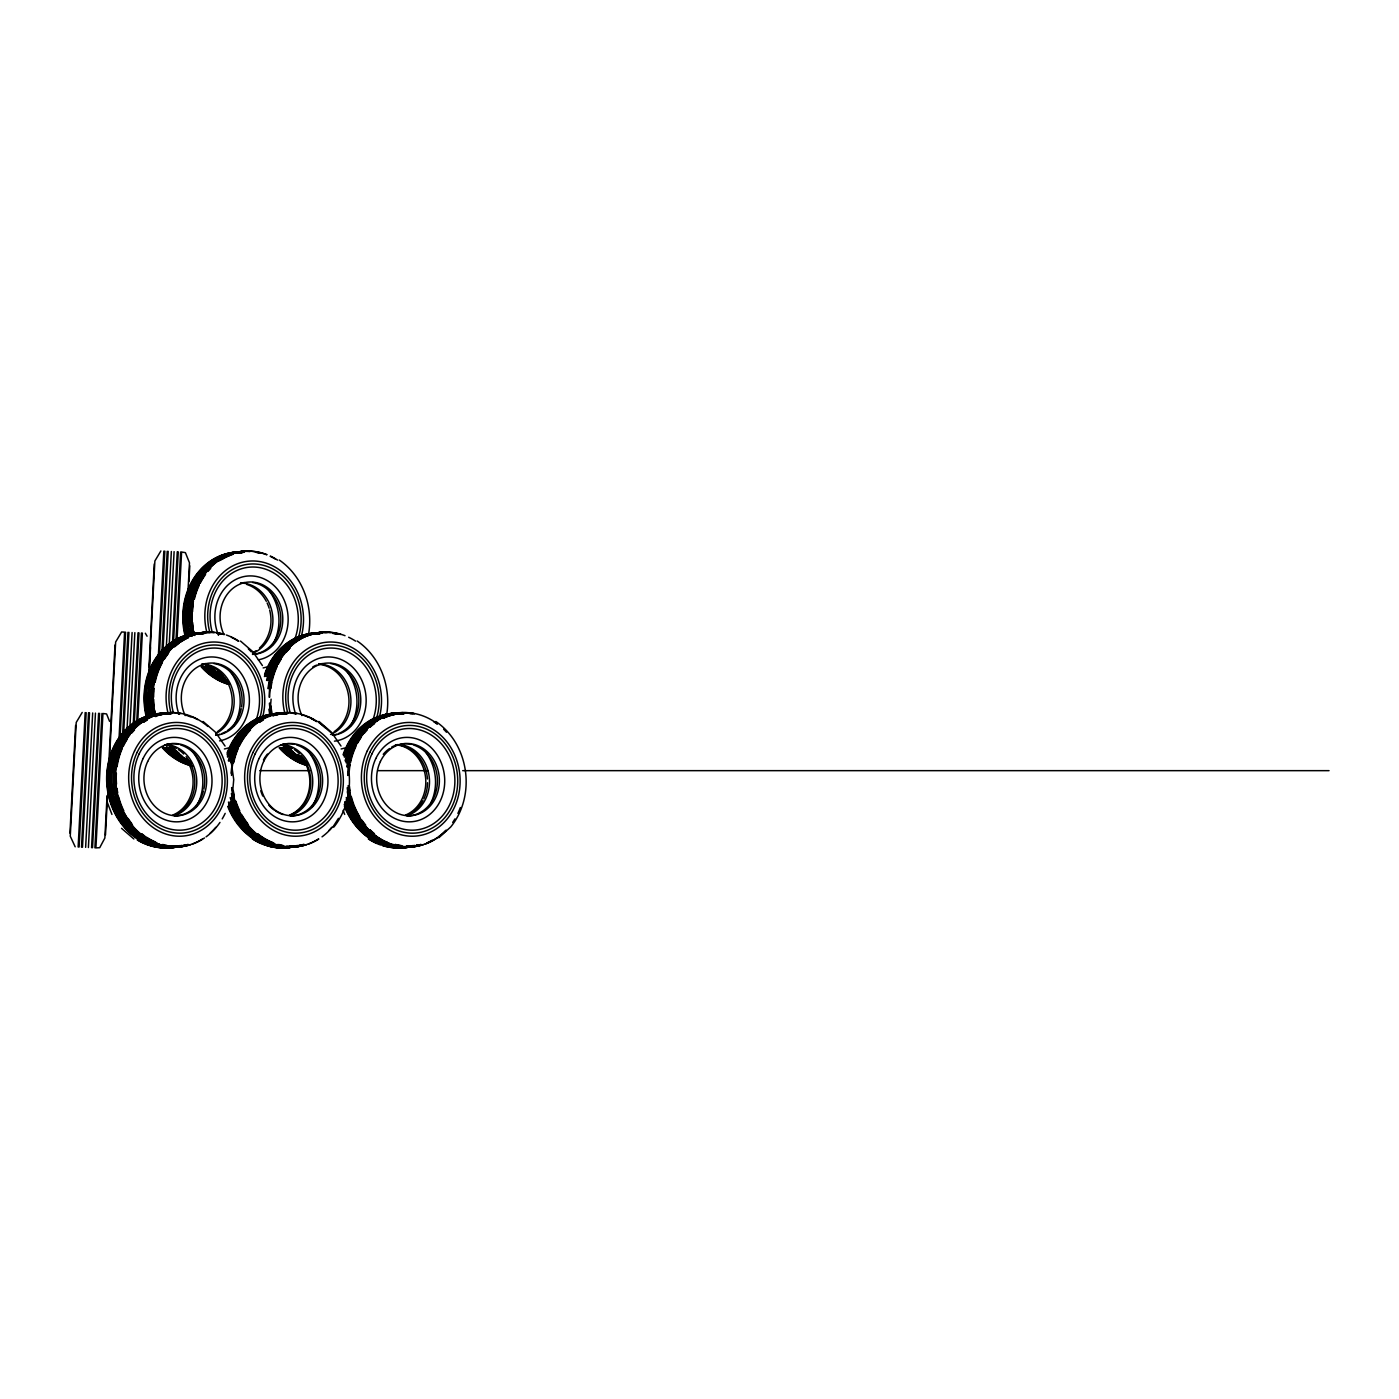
<?xml version="1.0" encoding="UTF-8"?>
<svg xmlns="http://www.w3.org/2000/svg" width="1399" height="1399" viewBox="0 0 1399 1399"><rect width="100%" height="100%" fill="white"/><g stroke="black" fill="none" stroke-linecap="round" stroke-linejoin="round"><path stroke-width="1.5" d="M69.95 833.174L75.598 725.451M78.134 846.972L85.182 712.581M79.113 847.025L86.161 712.633M81.492 847.147L88.539 712.756M82.471 847.199L89.519 712.808M85.636 847.357L92.684 712.965M88.399 847.514L95.447 713.123M91.565 847.672L98.595 713.28M92.544 847.724L99.591 713.333M94.905 847.846L101.952 713.455M107.058 795.874L104.855 838.036L99.731 847.689L95.901 847.899L102.949 713.507L106.586 713.945L109.577 721.377M109.017 758.59L115.015 645.009M105.485 835.028L107.566 795.104M109.717 754.236L115.645 642.001L121.643 631.981L124.598 632.138L119.002 738.899M120.087 736.958L125.578 632.191M122.675 733.111L127.956 632.313M123.654 733.146L128.935 632.365M127.029 729.264L132.101 632.523M129.897 727.393L134.864 632.663M133.272 723.493L138.011 632.838M134.252 723.545L139.008 632.89M136.735 721.657L141.369 633.013M137.714 721.709L142.366 633.065M148.749 672.254L154.257 563.972M149.326 667.113L150.323 648.262M150.427 646.303L154.887 560.964L160.885 550.944M149.518 666.361L150.55 646.863M158.349 655.869L163.84 551.101M159.556 651.951L164.837 551.154M161.917 652.074L167.198 551.276M162.914 652.126L168.195 551.328M166.376 646.216L171.343 551.486M169.244 644.327L174.106 551.643M172.514 642.473L177.271 551.801M173.511 642.228L178.25 551.853M175.977 640.62L180.628 551.975M176.974 640.672L181.608 552.028L185.402 552.64L189.477 562.783L187.991 591.217M188.97 581.599L189.792 565.826M232.199 796.958L233.72 779.593L231.272 762.228M269.587 716.515L271.109 699.15M308.34 635.478C313.726 607.446 303.181 576.44 279.258 560.02M386.351 716.515C391.72 688.483 381.175 657.478 357.27 641.057L357.182 640.987M332.927 827.036L338.471 818.345M333.889 827.036C348.334 808.954 352.565 784.524 347.249 762.228M438.796 837.774L450.653 827.036C476.22 795.786 469.399 744.285 435.841 721.499M82.209 712.423L76.228 722.444L70.265 836.217L75.179 846.815M259.759 770.657L309.948 770.657M377.608 770.657L427.797 770.657M462.702 770.657L1329.05 770.657M145.321 633.222L147.07 636.213M240.506 641.057L252.834 651.707L262.435 665.609M319.077 721.499L331.406 732.167L341.006 746.052M318.115 721.499L330.444 732.167M203.1 721.499L215.429 732.167L225.047 746.052M121.556 828.33L133.884 838.98M343.122 810.388L344.679 814.428M107.268 802.292L111.937 814.428M201.701 664.455A36.199 31.303 84 0 1 205.705 663.546M213.89 663.546A36.199 31.303 84 0 1 241.59 706.897M241.258 708.733A36.199 31.303 84 0 1 227.233 730.68M225.449 731.799A36.199 31.303 84 0 1 221.707 733.618M219.765 734.3A36.199 31.303 84 0 1 215.761 735.209M190.631 764.991A67.292 58.198 84 0 1 164.05 747.591M148.172 717.477A67.292 58.198 84 0 1 202.243 632.89M193.167 766.11A67.292 58.198 84 0 1 162.861 747.731M146.982 717.6A67.292 58.198 84 0 1 201.054 633.013M187.658 762.875A66.453 57.464 84 0 1 170.853 752.679M148.854 715.116A66.453 57.464 84 0 1 147.664 708.698M147.192 704.362A66.453 57.464 84 0 1 147.052 693.537M148.451 682.852A66.453 57.464 84 0 1 152.928 668.739M153.785 666.851A66.453 57.464 84 0 1 165.239 650.15M174.21 642.561A66.453 57.464 84 0 1 177.953 640.252M187.921 635.933A66.453 57.464 84 0 1 194.199 634.412M198.483 633.852A66.453 57.464 84 0 1 202.768 633.677M188.97 763.592A66.453 57.464 84 0 1 170.346 752.732M148.871 717.267A66.453 57.464 84 0 1 146.563 693.589M147.962 682.904A66.453 57.464 84 0 1 152.439 668.792M153.295 666.903A66.453 57.464 84 0 1 164.75 650.203M173.721 642.613A66.453 57.464 84 0 1 177.463 640.305M187.431 635.985A66.453 57.464 84 0 1 193.709 634.464M197.993 633.904A66.453 57.464 84 0 1 202.26 633.73M168.16 713.612A56.957 49.262 84 0 1 215.761 642.054A56.957 49.262 84 0 1 262.47 717.67M173.179 712.039A50.906 44.034 84 0 1 217.929 648.244A50.906 44.034 84 0 1 255.93 720.38M228.107 747.993A50.906 44.034 84 0 1 224.4 748.955M170.905 712.808A53.931 46.639 84 0 1 216.862 645.079A53.931 46.639 84 0 1 259.654 718.544M178.967 714.294A42.285 36.566 84 0 1 201.001 658.789A42.285 36.566 84 0 1 248.183 689.672A42.285 36.566 84 0 1 219.591 740.875M185.175 715.588A36.199 31.303 84 0 1 201.439 665.05A36.199 31.303 84 0 1 243.199 691.98A36.199 31.303 84 0 1 215.656 735.244M180.628 755.862A66.453 57.464 84 0 1 177.428 753.449M172.881 749.392A66.453 57.464 84 0 1 170.066 746.436M152.701 708.174A66.453 57.464 84 0 1 152.211 703.819M151.984 695.181A66.453 57.464 84 0 1 152.753 686.542M153.488 682.327A66.453 57.464 84 0 1 158.821 666.326M159.731 664.473A66.453 57.464 84 0 1 163.945 657.39M167.6 652.581A66.453 57.464 84 0 1 170.276 649.626M174.613 645.551A66.453 57.464 84 0 1 179.247 642.036M199.235 633.887A66.453 57.464 84 0 1 205.653 633.187M181.765 757.034A66.453 57.464 84 0 1 176.939 753.501M153.383 714.644A66.453 57.464 84 0 1 152.264 686.594M152.998 682.38A66.453 57.464 84 0 1 158.332 666.379M159.241 664.525A66.453 57.464 84 0 1 164.627 655.781M174.106 645.604A66.453 57.464 84 0 1 184.423 638.731M198.728 633.939A66.453 57.464 84 0 1 203.012 633.38M188.865 761.581A67.292 58.198 84 0 1 169.576 747.014M153.243 715.011A67.292 58.198 84 0 1 213.487 632.628M217.3 633.205A67.292 58.198 84 0 1 221.059 634.062M190.037 761.458A67.292 58.198 84 0 1 170.765 746.891M154.432 714.889A67.292 58.198 84 0 1 214.659 632.505M218.489 633.082A67.292 58.198 84 0 1 224.102 634.481M231.395 637.297A67.292 58.198 84 0 1 238.337 641.179M201.858 664.07A36.199 31.303 84 0 1 233.371 693.152A36.199 31.303 84 0 1 215.673 733.601M179.107 753.274A66.453 57.464 84 0 1 171.745 746.262M156.076 716.498A66.453 57.464 84 0 1 154.712 710.15M154.1 705.83A66.453 57.464 84 0 1 153.663 699.325M153.628 697.174A66.453 57.464 84 0 1 154.152 688.5M155.167 682.152A66.453 57.464 84 0 1 162.389 662.479M164.487 658.929A66.453 57.464 84 0 1 168.02 653.945M174.805 646.688A66.453 57.464 84 0 1 179.352 642.963M180.926 641.861A66.453 57.464 84 0 1 188.568 637.559M198.78 634.132A66.453 57.464 84 0 1 205.198 633.152M181.818 755.74A66.453 57.464 84 0 1 175.54 750.668M155.586 716.55A66.453 57.464 84 0 1 153.173 699.378M153.138 697.227A66.453 57.464 84 0 1 153.435 690.721M154.677 682.205A66.453 57.464 84 0 1 168.789 652.459M174.298 646.74A66.453 57.464 84 0 1 188.078 637.594M200.407 633.764A66.453 57.464 84 0 1 204.691 633.205M228.159 669.089A44.208 38.228 84 0 1 236.379 720.695M235.627 722.374A44.208 38.228 84 0 1 233.546 726.256M208.066 665.504A36.199 31.303 84 0 1 231.814 695.688A36.199 31.303 84 0 1 217.352 731.712M192.677 766.162A67.292 58.198 84 0 1 162.371 747.783M146.493 717.652A67.292 58.198 84 0 1 200.564 633.065M167.653 751.508A66.453 57.464 84 0 1 163.351 747.136M147.682 717.39A66.453 57.464 84 0 1 146.318 711.024M145.723 706.705A66.453 57.464 84 0 1 145.356 702.368M145.251 698.049A66.453 57.464 84 0 1 145.758 689.392M146.79 683.027A66.453 57.464 84 0 1 158.419 656.446M172.532 642.736A66.453 57.464 84 0 1 176.274 640.427M188.305 635.513A66.453 57.464 84 0 1 201.089 633.852M167.163 751.543A66.453 57.464 84 0 1 162.861 747.188M147.192 717.442A66.453 57.464 84 0 1 144.866 702.42M144.744 698.101A66.453 57.464 84 0 1 145.041 691.596M146.283 683.079A66.453 57.464 84 0 1 159.136 654.889M160.413 653.333A66.453 57.464 84 0 1 163.071 650.378M172.042 642.788A66.453 57.464 84 0 1 175.784 640.48M187.816 635.566A66.453 57.464 84 0 1 200.582 633.904M190.859 764.169A67.292 58.198 84 0 1 166.114 747.381M150.253 717.25A67.292 58.198 84 0 1 204.324 632.663M191.121 764.938A67.292 58.198 84 0 1 164.54 747.556M148.661 717.425A67.292 58.198 84 0 1 202.733 632.838M188.83 761.843A66.453 57.464 84 0 1 172.287 751.018M151.354 712.686A66.453 57.464 84 0 1 150.008 693.222M150.672 686.752A66.453 57.464 84 0 1 155.884 668.425M156.758 666.536A66.453 57.464 84 0 1 175.609 643.365M177.183 642.246A66.453 57.464 84 0 1 188.848 636.3M190.894 635.618A66.453 57.464 84 0 1 195.038 634.516M199.288 633.782A66.453 57.464 84 0 1 203.589 633.397M191.051 763.382A66.453 57.464 84 0 1 166.621 746.786M150.427 714.959A66.453 57.464 84 0 1 204.341 633.502M188.76 760.531A67.292 58.198 84 0 1 171.255 746.839M154.922 714.837A67.292 58.198 84 0 1 224.592 634.429M226.428 635.024A67.292 58.198 84 0 1 238.827 641.144M248.322 648.821A67.292 58.198 84 0 1 251.173 651.812M190.404 763.364A67.292 58.198 84 0 1 167.495 747.241M151.162 715.239A67.292 58.198 84 0 1 209.5 632.663M190.177 762.455A67.292 58.198 84 0 1 169.087 747.066M152.753 715.064A67.292 58.198 84 0 1 211.074 632.505M216.81 633.257A67.292 58.198 84 0 1 220.57 634.114M312.781 666.956A36.199 31.303 84 0 1 316.524 665.155M318.465 664.455A36.199 31.303 84 0 1 322.47 663.546M330.654 663.546A36.199 31.303 84 0 1 358.599 695.845A36.199 31.303 84 0 1 338.453 733.618M336.529 734.3A36.199 31.303 84 0 1 332.525 735.209M307.395 764.991A67.292 58.198 84 0 1 280.814 747.591M265.6 676.434A67.292 58.198 84 0 1 319.007 632.89M306.206 765.113A67.292 58.198 84 0 1 279.625 747.731M264.428 676.556A67.292 58.198 84 0 1 317.818 633.013M289.156 753.974A66.453 57.464 84 0 1 283.175 748.465M268.136 672.639A66.453 57.464 84 0 1 270.549 666.851M272.438 663.178A66.453 57.464 84 0 1 275.673 657.915M279.345 653.106A66.453 57.464 84 0 1 287.862 644.852M298.617 638.259A66.453 57.464 84 0 1 310.963 634.412M315.247 633.852A66.453 57.464 84 0 1 319.532 633.677M288.666 754.026A66.453 57.464 84 0 1 282.685 748.5M267.629 672.692A66.453 57.464 84 0 1 278.838 653.158M282.913 648.786A66.453 57.464 84 0 1 287.355 644.887M298.127 638.311A66.453 57.464 84 0 1 310.473 634.464M319.024 633.73A66.453 57.464 84 0 0 314.74 633.904A66.453 57.464 84 0 1 318.972 633.555M284.924 713.612A56.957 49.262 84 0 1 332.525 642.054A56.957 49.262 84 0 1 379.234 717.67M289.943 712.039A50.906 44.034 84 0 1 334.693 648.244A50.906 44.034 84 0 1 372.694 720.38M344.871 747.993A50.906 44.034 84 0 1 341.164 748.955M287.669 712.808A53.931 46.639 84 0 1 333.627 645.079A53.931 46.639 84 0 1 376.418 718.544M295.731 714.294A42.285 36.566 84 0 1 318.377 658.579A42.285 36.566 84 0 1 365.261 691.123A42.285 36.566 84 0 1 334.448 741.155M301.939 715.588A36.199 31.303 84 0 1 318.203 665.05A36.199 31.303 84 0 1 359.963 691.98A36.199 31.303 84 0 1 332.42 735.244M292.636 752.155A66.453 57.464 84 0 1 289.645 749.392M269.517 686.542A66.453 57.464 84 0 1 274.729 668.215M275.586 666.326A66.453 57.464 84 0 1 278.488 660.853M280.709 657.39A66.453 57.464 84 0 1 284.364 652.581M285.676 651.077A66.453 57.464 84 0 1 289.873 646.863M315.999 633.887A66.453 57.464 84 0 1 320.284 633.327M292.146 752.207A66.453 57.464 84 0 1 286.34 746.489M269.028 686.594A66.453 57.464 84 0 1 274.239 668.267M275.096 666.379A66.453 57.464 84 0 1 289.383 646.915M315.492 633.939A66.453 57.464 84 0 1 321.927 633.24M305.629 761.581A67.292 58.198 84 0 1 286.34 747.014M270.007 715.011A67.292 58.198 84 0 1 268.888 709.241M268.521 688.553A67.292 58.198 84 0 1 330.251 632.628M334.064 633.205A67.292 58.198 84 0 1 337.824 634.062M303.268 759.64A67.292 58.198 84 0 1 287.512 746.891M271.179 714.889A67.292 58.198 84 0 1 269.412 703.26M269.185 697.192A67.292 58.198 84 0 1 340.866 634.481M318.622 664.07A36.199 31.303 84 0 1 350.345 694.324A36.199 31.303 84 0 1 330.531 734.44M318.727 664.35A36.199 31.303 84 0 1 347.931 692.208A36.199 31.303 84 0 1 334.116 731.712M300.698 756.807A66.453 57.464 84 0 1 297.462 754.516M291.324 749.217A66.453 57.464 84 0 1 288.509 746.262M271.878 712.301A66.453 57.464 84 0 1 270.864 705.83M270.916 688.5A66.453 57.464 84 0 1 271.931 682.152M272.385 680.089A66.453 57.464 84 0 1 277.264 666.151M278.174 664.298A66.453 57.464 84 0 1 281.251 658.929M286.043 652.406A66.453 57.464 84 0 1 290.118 648.034M315.544 634.132A66.453 57.464 84 0 1 321.945 633.152M332.682 633.38A66.453 57.464 84 0 1 336.984 634.132M303.566 758.888A66.453 57.464 84 0 1 296.973 754.568M290.835 749.269A66.453 57.464 84 0 1 288.019 746.314M271.826 714.469A66.453 57.464 84 0 1 270.374 705.865M270.409 688.553A66.453 57.464 84 0 1 289.61 648.087M317.171 633.764A66.453 57.464 84 0 1 321.455 633.205M344.906 669.089A44.208 38.228 84 0 1 350.31 726.256M305.716 765.166A67.292 58.198 84 0 1 279.135 747.783M264.586 674.545A67.292 58.198 84 0 1 317.328 633.065M302.744 763.05A66.453 57.464 84 0 1 292.321 757.681M290.677 756.579A66.453 57.464 84 0 1 285.921 752.854M266.457 672.814A66.453 57.464 84 0 1 268.013 668.914M269.78 665.172A66.453 57.464 84 0 1 273.994 658.107M283.175 647.562A66.453 57.464 84 0 1 287.722 643.837M289.296 642.736A66.453 57.464 84 0 1 303.006 636.108M305.069 635.513A66.453 57.464 84 0 1 309.284 634.586M313.568 634.027A66.453 57.464 84 0 1 317.853 633.852M302.254 763.102A66.453 57.464 84 0 1 291.814 757.733M290.188 756.632A66.453 57.464 84 0 1 285.431 752.907M265.95 672.867A66.453 57.464 84 0 1 267.524 668.967M268.381 667.078A66.453 57.464 84 0 1 274.694 656.498M282.668 647.615A66.453 57.464 84 0 1 287.232 643.89M294.472 639.43A66.453 57.464 84 0 1 302.516 636.16M304.58 635.566A66.453 57.464 84 0 1 308.794 634.639M313.079 634.079A66.453 57.464 84 0 1 317.346 633.904M307.623 764.169A67.292 58.198 84 0 1 282.878 747.381M266.562 680.369A67.292 58.198 84 0 1 321.088 632.663M307.885 764.938A67.292 58.198 84 0 1 281.304 747.556M266.107 676.382A67.292 58.198 84 0 1 319.497 632.838M305.594 761.843A66.453 57.464 84 0 1 284.766 746.646M268.643 680.474A66.453 57.464 84 0 1 273.505 666.536M275.393 662.864A66.453 57.464 84 0 1 292.374 643.365M295.784 641.057A66.453 57.464 84 0 1 305.612 636.3M307.64 635.618A66.453 57.464 84 0 1 311.802 634.516M316.052 633.782A66.453 57.464 84 0 1 320.354 633.397M305.996 762.717A66.453 57.464 84 0 1 283.385 746.786M267.261 680.614A66.453 57.464 84 0 1 310.421 634.656M303.758 759.587A67.292 58.198 84 0 1 288.019 746.839M271.686 714.837A67.292 58.198 84 0 1 269.902 703.225M269.675 697.139A67.292 58.198 84 0 1 345.028 635.688M348.648 637.245A67.292 58.198 84 0 1 355.591 641.144M307.168 763.364A67.292 58.198 84 0 1 284.259 747.241M267.943 680.229A67.292 58.198 84 0 1 326.264 632.663M305.122 761.633A67.292 58.198 84 0 1 285.833 747.066M268.013 688.605A67.292 58.198 84 0 1 327.838 632.505M333.574 633.257A67.292 58.198 84 0 1 337.334 634.114M240.471 583.435A36.199 31.303 84 0 1 244.458 582.509M252.642 582.509A36.199 31.303 84 0 1 280.849 619.53A36.199 31.303 84 0 1 252.485 654.417M229.384 683.954A67.292 58.198 84 0 1 202.803 666.571M186.924 636.44A67.292 58.198 84 0 1 240.995 551.853M228.194 684.076A67.292 58.198 84 0 1 201.613 666.693M185.752 636.562A67.292 58.198 84 0 1 239.824 551.975M209.605 671.642A66.453 57.464 84 0 1 205.181 667.428M188.113 636.178A66.453 57.464 84 0 1 187.151 631.963M186.417 627.661A66.453 57.464 84 0 1 185.787 621.156M185.717 614.668A66.453 57.464 84 0 1 186.189 608.18M187.221 601.815A66.453 57.464 84 0 1 198.85 575.234M201.334 572.069A66.453 57.464 84 0 1 205.391 567.714M212.98 561.524A66.453 57.464 84 0 1 216.705 559.215M228.737 554.301A66.453 57.464 84 0 1 241.52 552.64M209.116 671.695A66.453 57.464 84 0 1 203.292 665.976M187.623 636.23A66.453 57.464 84 0 1 185.7 608.233M187.186 599.804A66.453 57.464 84 0 1 199.585 573.677M200.844 572.121A66.453 57.464 84 0 1 204.901 567.749M212.473 561.576A66.453 57.464 84 0 1 218.157 558.218M228.247 554.354A66.453 57.464 84 0 1 232.461 553.427M236.746 552.867A66.453 57.464 84 0 1 241.03 552.692M206.912 632.575A56.957 49.262 84 0 1 254.513 561.016A56.957 49.262 84 0 1 301.222 636.632M211.931 631.019A50.906 44.034 84 0 1 256.699 567.207A50.906 44.034 84 0 1 294.699 639.343M266.877 666.956A50.906 44.034 84 0 1 263.152 667.918M209.658 631.771A53.931 46.639 84 0 1 255.615 564.042A53.931 46.639 84 0 1 298.407 637.507M218.506 635.321A42.285 36.566 84 0 1 238.547 578.207A42.285 36.566 84 0 1 286.778 607.918A42.285 36.566 84 0 1 258.343 659.838M223.927 634.569A36.199 31.303 84 0 1 240.191 584.013A36.199 31.303 84 0 1 281.968 610.943A36.199 31.303 84 0 1 254.426 654.207M213.12 669.754A66.453 57.464 84 0 1 210.2 666.886M191.785 629.288A66.453 57.464 84 0 1 191.191 624.968M191.226 607.656A66.453 57.464 84 0 1 192.258 601.29M192.712 599.227A66.453 57.464 84 0 1 197.574 585.289M198.501 583.435A66.453 57.464 84 0 1 201.578 578.067M206.37 571.544A66.453 57.464 84 0 1 209.028 568.589A67.292 58.198 84 0 1 266.527 554.703M219.853 559.81A66.453 57.464 84 0 1 227.652 555.823M244.423 552.15A66.453 57.464 84 0 0 237.987 552.85A66.453 57.464 84 0 1 242.342 552.378M212.631 669.806A66.453 57.464 84 0 1 208.329 665.452M192.153 633.607A66.453 57.464 84 0 1 190.247 614.196M190.736 607.708A66.453 57.464 84 0 1 204.604 573.153M217.51 561.051A66.453 57.464 84 0 1 229.191 555.106M237.498 552.902A66.453 57.464 84 0 1 243.916 552.203A66.453 57.464 84 0 0 239.666 552.675M227.617 680.544A67.292 58.198 84 0 1 208.329 665.976M192.45 635.863A67.292 58.198 84 0 1 250.334 551.416M256.052 552.168A67.292 58.198 84 0 1 259.829 553.025M225.256 678.602A67.292 58.198 84 0 1 209.518 665.854M193.184 633.852A67.292 58.198 84 0 1 208.941 568.659M270.147 556.26A67.292 58.198 84 0 1 275.411 559.093M240.611 583.033A36.199 31.303 84 0 1 272.333 613.287A36.199 31.303 84 0 1 252.52 653.403M222.703 675.769A66.453 57.464 84 0 1 217.859 672.237M194.828 635.478A66.453 57.464 84 0 1 193.866 631.264M193.132 626.962A66.453 57.464 84 0 1 192.66 622.607M192.52 611.8A66.453 57.464 84 0 1 193.184 605.33M194.391 599.052A66.453 57.464 84 0 1 199.253 585.114M200.162 583.261A66.453 57.464 84 0 1 205.566 574.517M208.049 571.369A66.453 57.464 84 0 1 210.707 568.414M221.532 559.635A66.453 57.464 84 0 1 233.388 554.196M222.196 675.822A66.453 57.464 84 0 1 217.37 672.289M193.831 633.432A66.453 57.464 84 0 1 193.429 601.168M193.901 599.104A66.453 57.464 84 0 1 202.75 577.944M219.188 560.877A66.453 57.464 84 0 1 230.87 554.931M239.177 552.727A66.453 57.464 84 0 1 243.461 552.168M266.912 588.052A44.208 38.228 84 0 1 272.315 645.219M246.819 584.467A36.199 31.303 84 0 1 266.3 601.308M267.122 602.952A36.199 31.303 84 0 1 269.15 608.215M269.657 610.016A36.199 31.303 84 0 1 259.462 648.052M256.122 650.675A36.199 31.303 84 0 1 252.485 652.773M227.705 684.128A67.292 58.198 84 0 1 201.124 666.746M185.245 636.615A67.292 58.198 84 0 1 239.316 552.028M221.164 680.491A66.453 57.464 84 0 1 214.309 676.644M211.057 674.37A66.453 57.464 84 0 1 202.121 666.099M186.434 636.353A66.453 57.464 84 0 1 185.472 632.138M184.755 627.836A66.453 57.464 84 0 1 184.266 623.499M184.126 612.675A66.453 57.464 84 0 1 185.14 604.088M185.997 599.926A66.453 57.464 84 0 1 190.876 585.989M200.966 570.757A66.453 57.464 84 0 1 205.163 566.525M211.301 561.698A66.453 57.464 84 0 1 215.026 559.39M227.058 554.476A66.453 57.464 84 0 1 231.272 553.549M235.557 552.99A66.453 57.464 84 0 1 239.841 552.815M222.441 681.33A66.453 57.464 84 0 1 213.82 676.696M210.567 674.405A66.453 57.464 84 0 1 201.613 666.151M185.945 636.405A66.453 57.464 84 0 1 184.651 604.141M185.507 599.979A66.453 57.464 84 0 1 194.374 578.819M200.459 570.792A66.453 57.464 84 0 1 204.674 566.578M226.568 554.529A66.453 57.464 84 0 1 230.783 553.602M227.792 682.467A67.292 58.198 84 0 1 204.866 666.344M189.005 636.23A67.292 58.198 84 0 1 243.076 551.643M228.037 683.307A67.292 58.198 84 0 1 203.292 666.519M187.431 636.388A67.292 58.198 84 0 1 241.502 551.801M227.582 680.806A66.453 57.464 84 0 1 214.117 672.639M209.57 668.565A66.453 57.464 84 0 1 206.755 665.609M191.086 635.863A66.453 57.464 84 0 1 189.722 629.515M189.11 625.178A66.453 57.464 84 0 1 188.673 618.69M188.638 616.539A66.453 57.464 84 0 1 189.145 607.865M190.177 601.518A66.453 57.464 84 0 1 194.653 587.388M195.51 585.499A66.453 57.464 84 0 1 211.284 564.741M217.772 560.02A66.453 57.464 84 0 1 233.79 553.479M228.002 681.68A66.453 57.464 84 0 1 205.373 665.749M189.687 636.003A66.453 57.464 84 0 1 243.094 552.465M222.354 676.486A67.292 58.198 84 0 1 211.406 667.323M193.674 633.799A67.292 58.198 84 0 1 209.448 568.606A67.292 58.198 84 0 1 267.017 554.651M270.637 556.207A67.292 58.198 84 0 1 277.579 560.107M227.355 681.575A67.292 58.198 84 0 1 206.265 666.204M190.386 636.073A67.292 58.198 84 0 1 244.458 551.486M227.128 680.596A67.292 58.198 84 0 1 207.839 666.029M191.96 635.915A67.292 58.198 84 0 1 249.826 551.468M255.562 552.22A67.292 58.198 84 0 1 259.322 553.077M166.289 744.373A36.199 31.303 84 0 1 178.53 744.373M180.541 744.915A36.199 31.303 84 0 1 203.869 789.176M203.45 790.977A36.199 31.303 84 0 1 174.28 815.967M181.31 846.045A67.292 58.198 84 0 1 108.562 784.787A67.292 58.198 84 0 1 170.556 713.665M182.132 845.381A67.292 58.198 84 0 1 107.408 785.976A67.292 58.198 84 0 1 169.296 713.612M188.917 844.856A67.292 58.198 84 0 1 114.596 788.721A67.292 58.198 84 0 1 170.381 712.756M176.082 713.07A67.292 58.198 84 0 1 179.894 713.647M185.525 715.046A67.292 58.198 84 0 1 190.998 717.057M202.348 839.085A67.292 58.198 84 0 1 116.117 790.767A67.292 58.198 84 0 1 181.083 713.525M192.188 716.935A67.292 58.198 84 0 1 197.521 719.576M215.778 827.334A67.292 58.198 84 0 1 210.2 833.139M166.708 846.797A66.453 57.464 84 0 1 160.238 846.098M139.83 837.949A66.453 57.464 84 0 1 136.595 835.675M130.457 830.359A66.453 57.464 84 0 1 122.5 820.881M118.128 813.658A66.453 57.464 84 0 1 111.955 797.657M110.993 793.443A66.453 57.464 84 0 1 109.996 786.972M110.031 769.66A66.453 57.464 84 0 1 111.063 763.294M111.518 761.231A66.453 57.464 84 0 1 116.397 747.293M117.306 745.44A66.453 57.464 84 0 1 121.521 738.375M125.176 733.548A66.453 57.464 84 0 1 129.233 729.194M154.677 715.274A66.453 57.464 84 0 1 161.077 714.294A66.453 57.464 84 0 0 154.624 715.081M166.219 846.85A66.453 57.464 84 0 1 159.748 846.15M142.698 840.047A66.453 57.464 84 0 1 136.088 835.71M129.967 830.411A66.453 57.464 84 0 1 119.719 817.383M117.638 813.711A66.453 57.464 84 0 1 111.465 797.71M110.958 795.611A66.453 57.464 84 0 1 109.07 776.2M109.542 769.712A66.453 57.464 84 0 1 128.743 729.246M156.303 714.906A66.453 57.464 84 0 1 160.588 714.347M169.576 846.133A66.453 57.464 84 0 0 178.163 846.133A66.453 57.464 84 0 1 173.931 846.482M165.274 845.573A66.453 57.464 84 0 1 161.007 844.646M158.926 844.052A66.453 57.464 84 0 1 153.505 842.058M135.493 829.834A66.453 57.464 84 0 1 132.678 826.879M128.76 822.052A66.453 57.464 84 0 1 117.568 799.196M116.484 795.034A66.453 57.464 84 0 1 115.645 790.767M115.033 786.448A66.453 57.464 84 0 1 114.578 779.942M114.561 777.792A66.453 57.464 84 0 1 114.858 771.286M116.1 762.77A66.453 57.464 84 0 1 120.576 748.657M121.433 746.769A66.453 57.464 84 0 1 127.729 736.189M141.859 722.479A66.453 57.464 84 0 1 145.583 720.17M157.615 715.256A66.453 57.464 84 0 1 170.398 713.595M177.586 846.01A66.453 57.464 84 0 1 169.017 846.01M158.349 843.929A66.453 57.464 84 0 1 152.928 841.936M136.385 831.111A66.453 57.464 84 0 1 114.019 779.82M113.984 777.669A66.453 57.464 84 0 1 114.281 771.164M115.522 762.647A66.453 57.464 84 0 1 127.152 736.049M141.282 722.356A66.453 57.464 84 0 1 145.006 720.048M157.055 715.134A66.453 57.464 84 0 1 169.821 713.473M166.498 744.583A36.199 31.303 84 0 1 196.507 777.11A36.199 31.303 84 0 1 174.438 815.565M164.557 744.793A36.199 31.303 84 0 1 176.484 748.448M178.32 749.549A36.199 31.303 84 0 1 183.741 754.009M186.119 756.667A36.199 31.303 84 0 1 174.438 815.092M166.953 845.398A66.453 57.464 84 0 1 162.686 844.471M155.184 841.883A66.453 57.464 84 0 1 146.545 837.249M144.919 836.147A66.453 57.464 84 0 1 141.719 833.717M131.698 823.539A66.453 57.464 84 0 1 128.043 818.415M123.881 811.07A66.453 57.464 84 0 1 118.67 796.958M117.708 792.743A66.453 57.464 84 0 1 116.991 788.441M116.502 784.105A66.453 57.464 84 0 1 116.362 773.28M117.026 766.809A66.453 57.464 84 0 1 122.238 748.482M123.112 746.594A66.453 57.464 84 0 1 127.099 739.372M131.891 732.849A66.453 57.464 84 0 1 134.549 729.893M143.537 722.304A66.453 57.464 84 0 1 147.262 719.995M157.248 715.676A66.453 57.464 84 0 1 163.508 714.155M167.793 713.595A66.453 57.464 84 0 1 172.077 713.42M188.323 844.471A66.453 57.464 84 0 1 184.108 845.398M179.334 846.01A66.453 57.464 84 0 1 170.765 846.01M156.478 842.67A66.453 57.464 84 0 1 146.056 837.302M144.412 836.182A66.453 57.464 84 0 1 141.229 833.769M132.52 825.2A66.453 57.464 84 0 1 124.354 813.011M123.392 811.123A66.453 57.464 84 0 1 115.872 773.332M116.537 766.862A66.453 57.464 84 0 1 121.748 748.535M122.605 746.646A66.453 57.464 84 0 1 130.142 734.458M131.401 732.901A66.453 57.464 84 0 1 134.059 729.946M143.048 722.356A66.453 57.464 84 0 1 146.773 720.048M156.74 715.728A66.453 57.464 84 0 1 163.018 714.207M167.303 713.647A66.453 57.464 84 0 1 171.587 713.473M187.833 844.524A66.453 57.464 84 0 1 183.619 845.451M190.596 844.681A67.292 58.198 84 0 1 116.309 766.669A67.292 58.198 84 0 1 207.891 726.466M225.169 813.379A67.292 58.198 84 0 1 222.214 818.905M219.975 822.42A67.292 58.198 84 0 1 206.073 836.847M204.481 837.966A67.292 58.198 84 0 1 192.397 844.087M188.428 844.909A67.292 58.198 84 0 1 114.106 788.774A67.292 58.198 84 0 1 169.874 712.808M175.592 713.123A67.292 58.198 84 0 1 179.404 713.7M186.854 845.066A67.292 58.198 84 0 1 112.252 786.763A67.292 58.198 84 0 1 172.094 713.123M191.943 750.913A44.208 38.228 84 0 1 196.157 806.698M185.472 845.223A67.292 58.198 84 0 1 110.871 786.903A67.292 58.198 84 0 1 170.713 713.263M181.8 845.993A67.292 58.198 84 0 1 109.052 784.734A67.292 58.198 84 0 1 171.045 713.612M171.797 846.535A66.453 57.464 84 0 1 167.513 846.343M161.06 845.363A66.453 57.464 84 0 1 144.464 838.683M141.159 836.532A66.453 57.464 84 0 1 125.473 820.566M121.101 813.344A66.453 57.464 84 0 1 114.928 797.343M113.564 790.995A66.453 57.464 84 0 1 112.952 786.658M112.777 771.514A66.453 57.464 84 0 1 114.019 762.997M114.491 760.916A66.453 57.464 84 0 1 128.148 733.251M129.442 731.747A66.453 57.464 84 0 1 147.42 718.387M155.551 715.466A66.453 57.464 84 0 1 161.899 714.224M170.416 846.675A66.453 57.464 84 0 1 111.325 784.035A66.453 57.464 84 0 1 160.518 714.364M181.713 845.608A67.292 58.198 84 0 1 107.111 787.305A67.292 58.198 84 0 1 166.971 713.647M162.879 846.832A66.453 57.464 84 0 1 158.559 846.273M152.211 844.751A66.453 57.464 84 0 1 141.509 840.169M131.768 833.297A66.453 57.464 84 0 1 128.778 830.534M124.616 826.04A66.453 57.464 84 0 1 117.464 815.687M116.449 813.833A66.453 57.464 84 0 1 110.294 797.832M109.332 793.618A66.453 57.464 84 0 1 108.597 789.316M108.108 784.979A66.453 57.464 84 0 1 107.985 774.154M108.65 767.684A66.453 57.464 84 0 1 113.861 749.357M114.718 747.468A66.453 57.464 84 0 1 117.621 742.012M119.842 738.55A66.453 57.464 84 0 1 127.571 729.369M155.114 715.029A66.453 57.464 84 0 1 159.399 714.469M162.371 846.885A66.453 57.464 84 0 1 158.07 846.325M151.722 844.804A66.453 57.464 84 0 1 141.019 840.222M131.279 833.349A66.453 57.464 84 0 1 107.391 776.393M108.143 767.736A66.453 57.464 84 0 1 113.371 749.409M114.228 747.521A66.453 57.464 84 0 1 127.064 729.421M282.248 744.373A36.199 31.303 84 0 1 294.507 744.373M296.501 744.915A36.199 31.303 84 0 1 320.511 784.542A36.199 31.303 84 0 1 290.258 815.967M297.27 846.045A67.292 58.198 84 0 1 228.649 804.18M227.425 756.876A67.292 58.198 84 0 1 286.533 713.665M298.407 845.433A67.292 58.198 84 0 1 228.457 806.244M227.11 754.813A67.292 58.198 84 0 1 285.571 713.665M304.895 844.856A67.292 58.198 84 0 1 231.395 793.565M231.36 762.56A67.292 58.198 84 0 1 286.34 712.756M292.059 713.07A67.292 58.198 84 0 1 295.871 713.647M318.325 839.085A67.292 58.198 84 0 1 231.622 787.62M231.132 773.245A67.292 58.198 84 0 1 297.06 713.525M308.165 716.935A67.292 58.198 84 0 1 313.498 719.576M331.738 827.334A67.292 58.198 84 0 1 329.045 830.341M282.668 846.797A66.453 57.464 84 0 1 276.215 846.098M264.446 842.583A66.453 57.464 84 0 1 255.807 837.949M247.903 831.775A66.453 57.464 84 0 1 230.573 805.876M229.244 755.075A66.453 57.464 84 0 1 231.5 749.182M232.356 747.293A66.453 57.464 84 0 1 241.153 733.548M242.447 732.062A66.453 57.464 84 0 1 246.661 727.83M270.654 715.274A66.453 57.464 84 0 1 277.054 714.294A66.453 57.464 84 0 0 270.602 715.081M282.178 846.85A66.453 57.464 84 0 1 275.708 846.15M263.939 842.635A66.453 57.464 84 0 1 255.317 838.001M247.413 831.828A66.453 57.464 84 0 1 230.083 805.929M228.737 755.128A66.453 57.464 84 0 1 231.01 749.234M231.867 747.346A66.453 57.464 84 0 1 240.663 733.601M241.957 732.114A66.453 57.464 84 0 1 246.172 727.882M272.28 714.906A66.453 57.464 84 0 1 276.565 714.347M294.35 846.01A66.453 57.464 84 0 1 290.065 846.185M281.461 845.451A66.453 57.464 84 0 1 277.194 844.524M253.149 831.111A66.453 57.464 84 0 1 248.865 826.757M244.947 821.93A66.453 57.464 84 0 1 239.351 813.011M238.39 811.123A66.453 57.464 84 0 1 233.755 799.074M232.286 762.647A66.453 57.464 84 0 1 243.916 736.049M258.046 722.356A66.453 57.464 84 0 1 261.77 720.048M273.802 715.134A66.453 57.464 84 0 1 286.585 713.473M293.633 846.185A66.453 57.464 84 0 1 289.348 846.36M253.953 832.65A66.453 57.464 84 0 1 238.634 813.186M237.69 811.298A66.453 57.464 84 0 1 232.479 797.185M231.569 762.822A66.453 57.464 84 0 1 244.423 734.632M245.682 733.076A66.453 57.464 84 0 1 248.34 730.121M257.329 722.531A66.453 57.464 84 0 1 261.053 720.223M273.102 715.309A66.453 57.464 84 0 1 285.868 713.647M282.476 744.583A36.199 31.303 84 0 1 312.484 777.11A36.199 31.303 84 0 1 290.415 815.565M280.534 744.793A36.199 31.303 84 0 1 292.461 748.448M294.297 749.549A36.199 31.303 84 0 1 299.718 754.009M300.942 755.303A36.199 31.303 84 0 1 290.397 815.092M282.913 845.398A66.453 57.464 84 0 1 278.663 844.471M272.945 842.618A66.453 57.464 84 0 1 257.678 833.717M247.675 823.539A66.453 57.464 84 0 1 241.817 814.813M239.859 811.07A66.453 57.464 84 0 1 235.836 801.085M234.14 794.859A66.453 57.464 84 0 1 233.283 790.592M233.738 762.595A66.453 57.464 84 0 1 238.215 748.482M239.072 746.594A66.453 57.464 84 0 1 250.526 729.893M259.497 722.304A66.453 57.464 84 0 1 263.239 719.995M273.207 715.676A66.453 57.464 84 0 1 279.485 714.155M283.77 713.595A66.453 57.464 84 0 1 288.037 713.42M304.3 844.471A66.453 57.464 84 0 1 300.085 845.398M295.311 846.01A66.453 57.464 84 0 1 286.743 846.01M274.256 843.335A66.453 57.464 84 0 1 257.189 833.769M248.48 825.2A66.453 57.464 84 0 1 240.313 813.011M239.369 811.123A66.453 57.464 84 0 1 235.347 801.137M234.158 797.01A66.453 57.464 84 0 1 232.794 790.645M233.248 762.647A66.453 57.464 84 0 1 237.725 748.535M238.582 746.646A66.453 57.464 84 0 1 250.019 729.946M259.007 722.356A66.453 57.464 84 0 1 262.732 720.048M272.718 715.728A66.453 57.464 84 0 1 278.996 714.207M283.263 713.647A66.453 57.464 84 0 1 287.547 713.473M303.81 844.524A66.453 57.464 84 0 1 299.596 845.451M306.573 844.681A67.292 58.198 84 0 1 232.112 787.567M231.517 775.396A67.292 58.198 84 0 1 317.398 721.587M319.042 722.706A67.292 58.198 84 0 1 325.407 727.847M332.228 827.281A67.292 58.198 84 0 1 322.032 836.847M318.815 839.033A67.292 58.198 84 0 1 308.375 844.087M304.387 844.909A67.292 58.198 84 0 1 231.779 797.395M230.87 762.612A67.292 58.198 84 0 1 285.851 712.808M291.569 713.123A67.292 58.198 84 0 1 295.381 713.7M302.814 845.066A67.292 58.198 84 0 1 230.205 797.552M229.751 760.671A67.292 58.198 84 0 1 288.072 713.123M307.902 750.913A44.208 38.228 84 0 1 312.134 806.698M301.432 845.223A67.292 58.198 84 0 1 230.031 801.889M228.369 760.829A67.292 58.198 84 0 1 286.69 713.263M297.777 845.993A67.292 58.198 84 0 1 228.457 802.064M227.915 756.824A67.292 58.198 84 0 1 287.022 713.612M277.019 845.363A66.453 57.464 84 0 1 260.424 838.683M258.763 837.634A66.453 57.464 84 0 1 240.261 818.817M237.061 813.344A66.453 57.464 84 0 1 232.094 801.487M230.45 760.916A66.453 57.464 84 0 1 232.199 754.778M236.239 745.142A66.453 57.464 84 0 1 244.108 733.251M246.766 730.278A66.453 57.464 84 0 1 263.397 718.387M271.511 715.466A66.453 57.464 84 0 1 277.876 714.224M294.192 846.115A66.453 57.464 84 0 1 289.908 846.482M286.393 846.675A66.453 57.464 84 0 1 230.713 801.627M229.069 761.056A66.453 57.464 84 0 1 282.913 713.945M287.005 847.707A67.292 58.198 84 0 1 227.74 806.419M227.093 752.959A67.292 58.198 84 0 1 282.948 713.647M297.69 845.608A67.292 58.198 84 0 1 291.342 847.147M268.171 844.751A66.453 57.464 84 0 1 260.983 841.971M249.302 834.608A66.453 57.464 84 0 1 246.224 831.95M236.798 821.056A66.453 57.464 84 0 1 233.441 815.687M230.678 747.468A66.453 57.464 84 0 1 233.598 742.012M235.819 738.55A66.453 57.464 84 0 1 239.474 733.723M240.768 732.237A66.453 57.464 84 0 1 244.982 728.005M271.091 715.029A66.453 57.464 84 0 1 275.376 714.469M267.681 844.804A66.453 57.464 84 0 1 256.996 840.222M248.795 834.661A66.453 57.464 84 0 1 245.734 832.003M241.432 827.631A66.453 57.464 84 0 1 231.937 813.886M230.188 747.521A66.453 57.464 84 0 1 244.493 728.057M383.239 754.271A36.199 31.303 84 0 1 389.569 748.517M401.041 743.988A36.199 31.303 84 0 1 411.271 744.373M413.265 744.915A36.199 31.303 84 0 1 437.275 784.542A36.199 31.303 84 0 1 407.022 815.967M414.034 846.045A67.292 58.198 84 0 1 344.714 802.117M344.171 756.876A67.292 58.198 84 0 1 403.297 713.665M414.943 845.556A67.292 58.198 84 0 1 344.241 804.32M343.647 754.935A67.292 58.198 84 0 1 402.108 713.787M421.659 844.856A67.292 58.198 84 0 1 347.197 787.742M347.372 766.827A67.292 58.198 84 0 1 403.104 712.756M406.899 712.895A67.292 58.198 84 0 1 412.635 713.647M432.239 840.204A67.292 58.198 84 0 1 427.027 842.845M445.809 830.341A67.292 58.198 84 0 1 385.984 842.181A67.292 58.198 84 0 1 348.159 785.661M347.791 775.448A67.292 58.198 84 0 1 413.824 713.525M433.673 721.639A67.292 58.198 84 0 1 436.943 723.948M369.319 835.675A66.453 57.464 84 0 1 366.188 833.122M363.18 830.359A66.453 57.464 84 0 1 360.365 827.404M359.036 825.847A66.453 57.464 84 0 1 350.869 813.658M348.998 809.846A66.453 57.464 84 0 1 345.885 801.784M346.008 755.075A66.453 57.464 84 0 1 349.12 747.293M350.03 745.44A66.453 57.464 84 0 1 355.433 736.713M357.917 733.548A66.453 57.464 84 0 1 360.575 730.593M366.433 725.294A66.453 57.464 84 0 1 383.256 716.375M387.418 715.274A66.453 57.464 84 0 1 393.818 714.294M410.134 846.098A66.453 57.464 84 0 1 405.85 846.657M394.64 846.482A66.453 57.464 84 0 1 382.504 843.37M372.064 838.001A66.453 57.464 84 0 1 365.681 833.174M358.529 825.9A66.453 57.464 84 0 1 345.396 801.837M345.501 755.128A66.453 57.464 84 0 1 348.631 747.346M349.54 745.492A66.453 57.464 84 0 1 356.15 735.157M365.943 725.347A66.453 57.464 84 0 1 369.056 723.056M370.892 721.867A66.453 57.464 84 0 1 382.766 716.428M389.044 714.906A66.453 57.464 84 0 1 393.329 714.347A66.453 57.464 84 0 0 388.992 715.116M423.337 844.681A67.292 58.198 84 0 1 348.648 785.608M348.281 775.396A67.292 58.198 84 0 1 437.45 723.895M443.658 729.264A67.292 58.198 84 0 1 446.508 732.254M460.341 807.52A67.292 58.198 84 0 1 457.893 813.379M454.937 818.905A67.292 58.198 84 0 1 452.699 822.42M446.298 830.289A67.292 58.198 84 0 1 438.796 836.847M437.205 837.966A67.292 58.198 84 0 1 425.139 844.087M397.998 845.573A66.453 57.464 84 0 1 393.749 844.646M388.03 842.793A66.453 57.464 84 0 1 377.608 837.424M375.964 836.322A66.453 57.464 84 0 1 372.764 833.891M362.761 823.714A66.453 57.464 84 0 1 359.088 818.59M355.906 813.134A66.453 57.464 84 0 1 349.733 797.133M349.295 760.706A66.453 57.464 84 0 1 353.3 748.657M355.066 744.915A66.453 57.464 84 0 1 361.676 734.58M368.462 727.305A66.453 57.464 84 0 1 373.008 723.58M374.582 722.479A66.453 57.464 84 0 1 378.325 720.17M382.224 718.177A66.453 57.464 84 0 1 388.292 715.851M390.356 715.256A66.453 57.464 84 0 1 394.57 714.329M398.855 713.77A66.453 57.464 84 0 1 403.122 713.595A66.453 57.464 84 0 0 398.767 713.595M410.309 846.01A66.453 57.464 84 0 1 406.042 846.185M397.438 845.451A66.453 57.464 84 0 1 393.171 844.524M387.453 842.67A66.453 57.464 84 0 1 377.031 837.302M375.387 836.182A66.453 57.464 84 0 1 372.204 833.769M362.184 823.591A66.453 57.464 84 0 1 349.155 797.01M348.264 762.647A66.453 57.464 84 0 1 352.723 748.535M353.58 746.646A66.453 57.464 84 0 1 361.117 734.458M367.885 727.183A66.453 57.464 84 0 1 372.449 723.458M381.665 718.054A66.453 57.464 84 0 1 387.715 715.728M389.779 715.134A66.453 57.464 84 0 1 393.993 714.207M398.278 713.647A66.453 57.464 84 0 1 402.562 713.473M399.24 744.583A36.199 31.303 84 0 1 429.248 777.11A36.199 31.303 84 0 1 407.161 815.565M397.299 744.793A36.199 31.303 84 0 1 427.464 778.981M427.552 782.74A36.199 31.303 84 0 1 423.827 798.934M423.005 800.543A36.199 31.303 84 0 1 407.161 815.092M401.845 845.713A66.453 57.464 84 0 1 395.427 844.471M374.442 833.717A66.453 57.464 84 0 1 369.896 829.659M365.734 825.148A66.453 57.464 84 0 1 361.939 820.181M359.648 816.631A66.453 57.464 84 0 1 351.411 796.958M350.047 790.592A66.453 57.464 84 0 1 349.435 786.273M349.26 771.111A66.453 57.464 84 0 1 350.1 764.693M350.502 762.595A66.453 57.464 84 0 1 355.836 746.594M357.724 742.921A66.453 57.464 84 0 1 360.959 737.658M364.614 732.849A66.453 57.464 84 0 1 367.29 729.893M370.14 727.13A66.453 57.464 84 0 1 374.687 723.405M383.903 718.002A66.453 57.464 84 0 1 394.116 714.574M400.534 713.595A66.453 57.464 84 0 1 404.801 713.42M421.064 844.471A66.453 57.464 84 0 1 416.85 845.398M412.075 846.01A66.453 57.464 84 0 1 407.791 846.185M401.338 845.765A66.453 57.464 84 0 1 394.92 844.524M373.953 833.769A66.453 57.464 84 0 1 369.406 829.712M365.244 825.2A66.453 57.464 84 0 1 354.349 807.223M352.793 803.183A66.453 57.464 84 0 1 348.946 786.325M348.771 771.164A66.453 57.464 84 0 1 349.61 764.746M350.012 762.647A66.453 57.464 84 0 1 364.125 732.901M369.633 727.183A66.453 57.464 84 0 1 374.198 723.458M383.413 718.054A66.453 57.464 84 0 1 395.742 714.207M400.027 713.647A66.453 57.464 84 0 1 404.311 713.473M420.574 844.524A66.453 57.464 84 0 1 416.36 845.451M421.151 844.909A67.292 58.198 84 0 1 347.302 791.694M346.882 766.879A67.292 58.198 84 0 1 402.615 712.808M408.316 713.123A67.292 58.198 84 0 1 412.145 713.7M419.578 845.066A67.292 58.198 84 0 1 346.969 797.552M346.06 762.77A67.292 58.198 84 0 1 401.041 712.965M425.821 752.365A44.208 38.228 84 0 1 430.962 802.816M418.196 845.223A67.292 58.198 84 0 1 346.165 799.808M345.133 760.829A67.292 58.198 84 0 1 403.454 713.263M414.541 845.993A67.292 58.198 84 0 1 345.221 802.064M344.679 756.824A67.292 58.198 84 0 1 403.786 713.612M404.538 846.535A66.453 57.464 84 0 1 400.236 846.343M393.784 845.363A66.453 57.464 84 0 1 389.587 844.262M387.768 843.684A66.453 57.464 84 0 1 375.527 837.634M369.144 832.825A66.453 57.464 84 0 1 353.825 813.344M350.292 805.562A66.453 57.464 84 0 1 347.651 797.343M347.739 758.853A66.453 57.464 84 0 1 358.389 736.399M388.275 715.466A66.453 57.464 84 0 1 394.623 714.224M403.157 846.675A66.453 57.464 84 0 1 346.27 797.482M345.833 761.056A66.453 57.464 84 0 1 378.779 718.526M414.366 845.433A67.292 58.198 84 0 1 344.416 806.244M343.07 754.813A67.292 58.198 84 0 1 401.53 713.665M375.981 841.096A66.453 57.464 84 0 1 372.554 839.173M370.892 838.123A66.453 57.464 84 0 1 367.64 835.85M361.502 830.534A66.453 57.464 84 0 1 354.786 822.769M352.391 819.307A66.453 57.464 84 0 1 350.187 815.687M349.19 813.833A66.453 57.464 84 0 1 346.462 808.045M345.028 753.257A66.453 57.464 84 0 1 347.442 747.468M356.238 733.723A66.453 57.464 84 0 1 358.896 730.768M369.721 721.989A66.453 57.464 84 0 1 379.549 717.232M385.739 715.449A66.453 57.464 84 0 1 394.291 714.329M377.24 842.023A66.453 57.464 84 0 1 367.15 835.903M361.012 830.586A66.453 57.464 84 0 1 349.698 815.739M348.701 813.886A66.453 57.464 84 0 1 345.973 808.097M344.521 753.309A66.453 57.464 84 0 1 346.952 747.521M367.377 723.231A66.453 57.464 84 0 1 379.059 717.285M387.366 715.081A66.453 57.464 84 0 1 391.65 714.522M402.492 847.672A67.292 58.198 84 0 1 383.011 845.556M375.719 842.74A67.292 58.198 84 0 1 368.794 838.84M385.967 714.207A67.292 58.198 84 0 1 400.341 713.787M413.177 845.556A67.292 58.198 84 0 1 406.829 847.094M386.334 715.046A67.292 58.198 84 0 1 401.356 712.756M407.057 713.07A67.292 58.198 84 0 1 410.869 713.647M419.892 844.856A67.292 58.198 84 0 1 407.039 847.094M397.089 713.77A66.453 57.464 84 0 1 401.373 713.595M396.599 713.822A66.453 57.464 84 0 1 400.883 713.647M397.473 744.583A36.199 31.303 84 0 1 401.583 745.212M395.532 744.793A36.199 31.303 84 0 1 425.401 776.148A36.199 31.303 84 0 1 405.413 815.092M384.952 714.802A67.292 58.198 84 0 1 403.612 713.438M414.349 845.818A67.292 58.198 84 0 1 401.426 847.514M402.003 847.707A67.292 58.198 84 0 1 382.522 845.608M380.685 845.013A67.292 58.198 84 0 1 368.287 838.893M385.477 714.259A67.292 58.198 84 0 1 397.946 713.647M412.688 845.608A67.292 58.198 84 0 1 406.34 847.147M388.013 714.872A67.292 58.198 84 0 1 403.034 712.581M408.735 712.895A67.292 58.198 84 0 1 414.454 713.875M421.571 844.681A67.292 58.198 84 0 1 406.549 846.972A67.292 58.198 84 0 0 419.403 844.909M391.528 747.206A36.199 31.303 84 0 1 397.229 744.705M386.089 715.029A66.453 57.464 84 0 1 390.373 714.469M385.599 715.081A66.453 57.464 84 0 1 389.884 714.522M386.334 714.662A67.292 58.198 84 0 1 403.069 713.123M417.829 845.066A67.292 58.198 84 0 1 402.807 847.357M385.827 715.099A67.292 58.198 84 0 1 400.866 712.808M303.933 844.856A67.292 58.198 84 0 1 291.062 847.094M283.088 814.533A36.199 31.303 84 0 1 275.428 810.93M274.012 809.951A36.199 31.303 84 0 1 268.783 805.177M262.785 796.048A36.199 31.303 84 0 1 260.756 790.785M263.467 759.937A36.199 31.303 84 0 1 267.454 754.061M296.815 845.993A67.292 58.198 84 0 1 280.062 847.532M274.344 846.78A67.292 58.198 84 0 1 270.584 845.923M305.979 764.431A36.199 31.303 84 0 1 289.436 815.092M286.533 847.672A67.292 58.198 84 0 1 267.052 845.556M259.759 842.74A67.292 58.198 84 0 1 252.817 838.84M297.218 845.556A67.292 58.198 84 0 1 290.87 847.094M298.389 845.818A67.292 58.198 84 0 1 285.448 847.514M286.026 847.707A67.292 58.198 84 0 1 266.562 845.608M264.726 845.013A67.292 58.198 84 0 1 252.327 838.893M296.728 845.608A67.292 58.198 84 0 1 290.362 847.147M302.201 714.872A67.292 58.198 84 0 1 307.693 716.883M311.278 718.579A67.292 58.198 84 0 1 316.436 721.587M305.594 844.681A67.292 58.198 84 0 1 290.572 846.972A67.292 58.198 84 0 0 303.426 844.909M303.338 844.471A66.453 57.464 84 0 1 299.124 845.398M301.852 845.066A67.292 58.198 84 0 1 286.83 847.357M180.803 846.395A67.292 58.198 84 0 1 174.298 847.094M189.215 764.431A36.199 31.303 84 0 1 172.672 815.092M170.94 847.532A67.292 58.198 84 0 1 162.809 847.584M157.09 846.832A67.292 58.198 84 0 1 153.313 845.975M179.544 846.045A67.292 58.198 84 0 1 175.277 846.972M169.769 847.672A67.292 58.198 84 0 1 150.288 845.556M148.451 844.961A67.292 58.198 84 0 1 137.732 839.907M180.454 845.556A67.292 58.198 84 0 1 174.106 847.094M181.625 845.818A67.292 58.198 84 0 1 175.19 847.094M169.262 847.707A67.292 58.198 84 0 1 137.242 839.96M179.964 845.608A67.292 58.198 84 0 1 173.598 847.147M178.373 813.064A36.199 31.303 84 0 1 174.613 814.883M185.088 845.066A67.292 58.198 84 0 1 170.066 847.357M186.662 844.909A67.292 58.198 84 0 1 173.808 847.147M134.549 750.896A56.957 49.262 84 0 0 179.509 836.217A56.957 49.262 84 0 0 219.993 750.896A56.957 49.262 84 0 0 134.549 750.896M139.166 753.904A50.906 44.034 84 0 0 179.352 830.184A50.906 44.034 84 0 0 215.533 753.904A50.906 44.034 84 0 0 139.166 753.904M137.102 752.382A53.931 46.639 84 0 0 179.667 833.174A53.931 46.639 84 0 0 217.999 752.382A53.931 46.639 84 0 0 137.102 752.382M143.1 758.503A42.285 36.566 84 0 0 176.466 821.843A42.285 36.566 84 0 0 206.527 758.503A42.285 36.566 84 0 0 143.1 758.503M147.664 761.546A36.199 31.303 84 0 0 176.222 815.774A36.199 31.303 84 0 0 201.946 761.546A36.199 31.303 84 0 0 147.664 761.546M250.526 750.896A56.957 49.262 84 0 0 295.486 836.217A56.957 49.262 84 0 0 335.97 750.896A56.957 49.262 84 0 0 250.526 750.896M255.143 753.904A50.906 44.034 84 0 0 295.329 830.184A50.906 44.034 84 0 0 331.511 753.904A50.906 44.034 84 0 0 255.143 753.904M253.062 752.382A53.931 46.639 84 0 0 295.644 833.174A53.931 46.639 84 0 0 333.976 752.382A53.931 46.639 84 0 0 253.062 752.382M259.06 758.503A42.285 36.566 84 0 0 292.443 821.843A42.285 36.566 84 0 0 322.487 758.503A42.285 36.566 84 0 0 259.06 758.503M263.624 761.546A36.199 31.303 84 0 0 292.199 815.774A36.199 31.303 84 0 0 317.923 761.546A36.199 31.303 84 0 0 263.624 761.546M367.29 750.896A56.957 49.262 84 0 0 412.25 836.217A56.957 49.262 84 0 0 452.734 750.896A56.957 49.262 84 0 0 367.29 750.896M371.907 753.904A50.906 44.034 84 0 0 412.093 830.184A50.906 44.034 84 0 0 448.275 753.904A50.906 44.034 84 0 0 371.907 753.904M369.826 752.382A53.931 46.639 84 0 0 412.408 833.174A53.931 46.639 84 0 0 450.74 752.382A53.931 46.639 84 0 0 369.826 752.382M375.824 758.503A42.285 36.566 84 0 0 409.207 821.843A42.285 36.566 84 0 0 439.251 758.503A42.285 36.566 84 0 0 375.824 758.503M380.388 761.546A36.199 31.303 84 0 0 408.963 815.774A36.199 31.303 84 0 0 434.687 761.546A36.199 31.303 84 0 0 380.388 761.546M406.602 846.308A66.453 57.464 84 0 0 410.886 846.133A66.453 57.464 84 0 1 406.672 846.482"/></g></svg>
